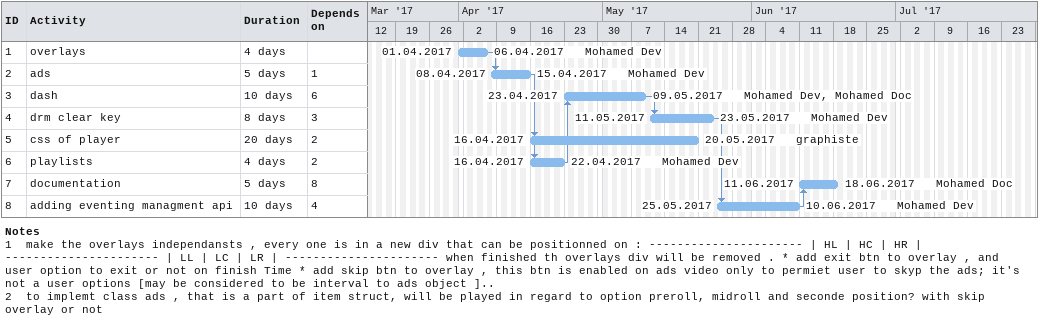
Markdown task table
| ID | Task | Duration | Start | Finish | Predecessors | Resources |
|---|---|---|---|---|---|---|
| 1 | overlays | 4d | 2017-04-01 | 2017-04-06 |  | Mohamed Dev |
| 2 | ads | 5d | 2017-04-08 | 2017-04-15 | 1 | Mohamed Dev |
| 3 | dash | 10d | 2017-04-23 | 2017-05-09 | 6 | Mohamed Dev, Mohamed Doc |
| 4 | drm clear key | 8d | 2017-05-11 | 2017-05-23 | 3 | Mohamed Dev |
| 5 | css of player | 20d | 2017-04-16 | 2017-05-20 | 2 | graphiste |
| 6 | playlists | 4d | 2017-04-16 | 2017-04-22 | 2 | Mohamed Dev |
| 7 | documentation | 5d | 2017-06-11 | 2017-06-18 | 8 | Mohamed Doc |
| 8 | adding eventing managment api | 10d | 2017-05-25 | 2017-06-10 | 4 | Mohamed Dev |

Notes
- 1: make the overlays independansts , every one is in a new div that can be positionned on : ---------------------- | HL | HC | HR | ---------------------- | LL | LC | LR | ---------------------- when finished th overlays div will be removed . * add exit btn to overlay , and user option to exit or not on finish Time * add skip btn to overlay , this btn is enabled on ads video only to permiet user to skyp the ads; it's not a user options [may be considered to be interval to ads object ]..
- 2: to implemt class ads , that is a part of item struct, will be played in regard to option preroll, midroll and seconde position? with skip overlay or not
